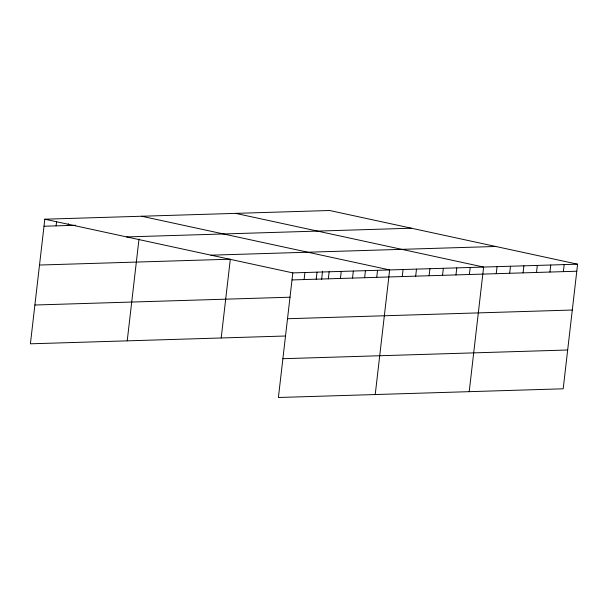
<?xml version="1.0" encoding="UTF-8"?>
<svg xmlns="http://www.w3.org/2000/svg" width="608" height="608" viewBox="0 0 608 608"><rect width="100%" height="100%" fill="white"/><g stroke="black" fill="none" stroke-linecap="round" stroke-linejoin="round"><path stroke-width="0.91" d="M577.6 264.191L292.82 272.893L278.403 397.495L563.183 388.801L577.6 264.191L329.597 210.505L44.817 219.199L30.4 343.809L285.638 336.004M56.103 225.864L56.612 221.472M68.21 225.5L68.415 223.736M127.224 340.845L139.012 238.982M221.198 337.98L230.318 259.206L39.512 265.035M304.114 279.558L304.927 272.528M316.213 279.194L317.026 272.156M321.602 279.574L322.567 271.206M328.32 278.821L329.133 271.784M340.419 278.449L341.232 271.419M352.526 278.084L353.339 271.046M364.625 277.712L365.438 270.674M376.732 277.339L377.545 270.309M375.227 394.539L389.644 269.937L141.641 216.243M402.26 276.564L403.074 269.526M415.682 276.154L416.495 269.116M429.111 275.743L429.924 268.706M442.533 275.333L443.346 268.295M455.962 274.922L456.775 267.885M469.384 274.512L470.197 267.474M469.209 391.666L483.626 267.064L235.615 213.37M496.234 273.691L497.048 266.654M509.664 273.281L510.477 266.243M523.085 272.87L523.898 265.833M536.507 272.46L537.328 265.422M549.936 272.05L550.749 265.012M563.358 271.639L564.178 264.602M44.004 226.237L75.658 225.272M126.662 236.922L411.434 228.22M210.984 255.178L495.756 246.476M292.007 279.931L576.787 271.229M34.892 305.011L290.13 297.206M287.523 318.729L572.295 310.027M282.895 358.705L567.674 350.003M44.817 219.199L292.82 272.893"/></g></svg>
